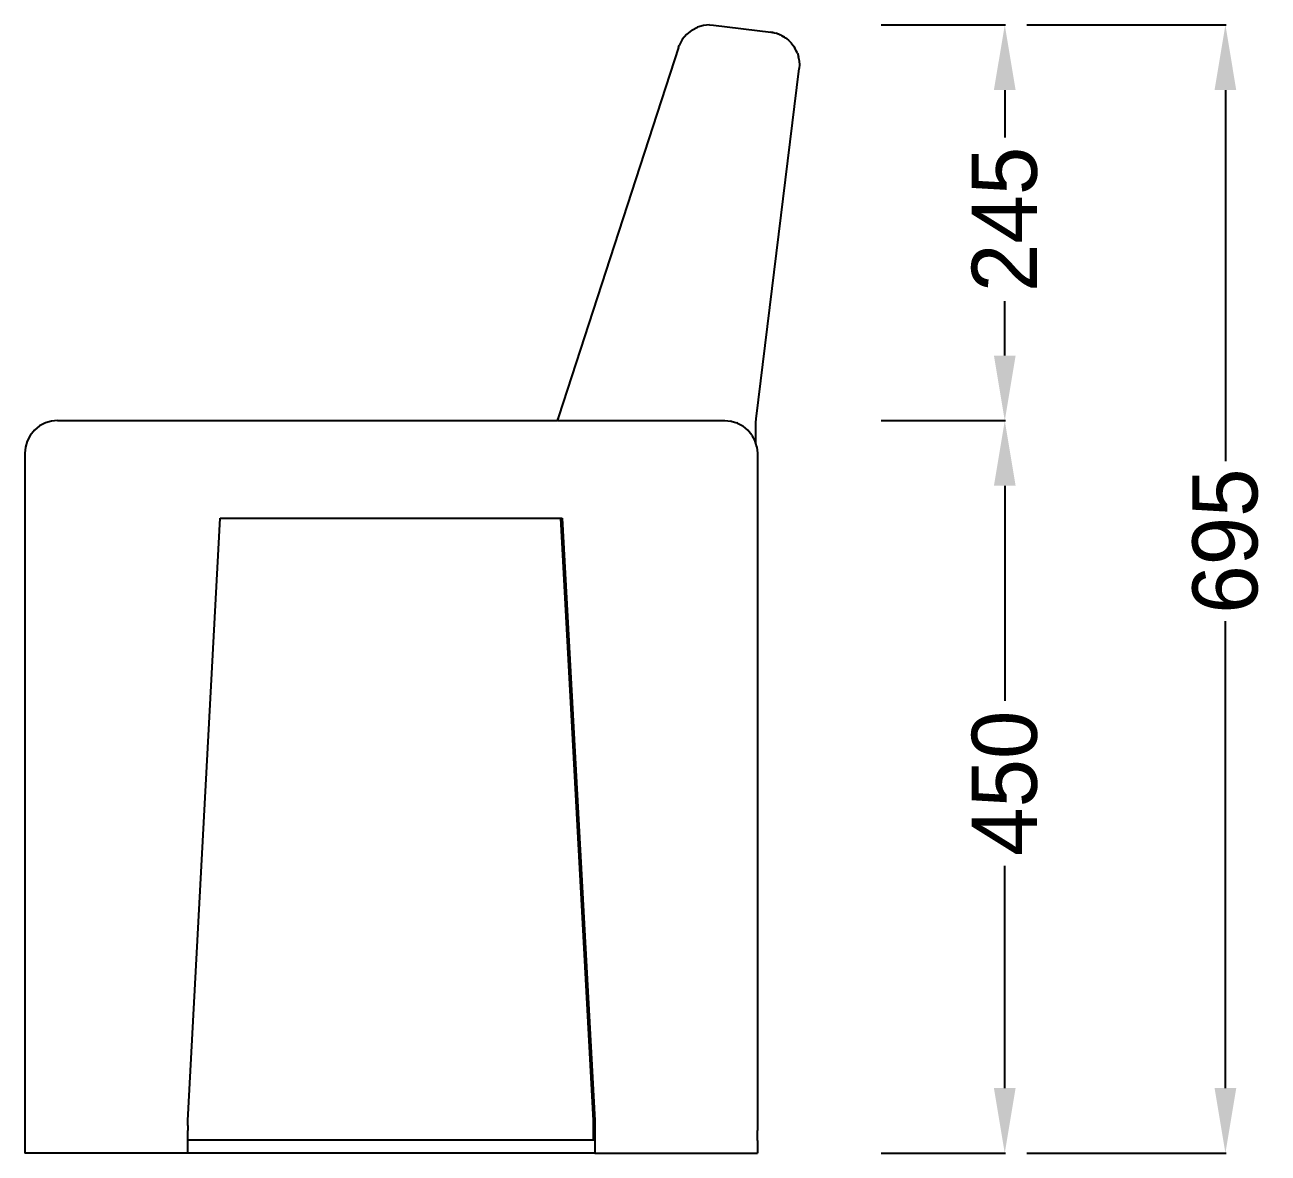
# Model space of a CAD drawing. Header units: millimetres. Extents: x 153 to 4750, y 92 to 3343.
# Drawn here: x 2875 to 3639, y 1310 to 2003 of the extents above; entities that cross this region are included whole.
import ezdxf

# ---------------------------------------------------------------- set-up
doc = ezdxf.new("R2010")
doc.units = ezdxf.units.MM
doc.header["$PDSIZE"] = -1
doc.layers.add('DIMS', color=1, linetype='Continuous')
doc.styles.get("Standard").update_dxf_attribs({"font": 'Gothic.ttf'})
doc.dimstyles.new('ISO-25', dxfattribs={"dimtxt": 2.5, "dimasz": 2.5, "dimexe": 1.25, "dimexo": 0.625, "dimtad": 1, "dimtxsty": 'Standard', "dimcen": 2.5, "dimadec": 0, "dimazin": 0, "dimtfac": 1, "dimtmove": 0, "dimatfit": 3, "dimfxl": 1, "dimarcsym": 0})

# ---------------------------------------------------------------- blocks, each defined once
blk = doc.blocks.new('*D14')
at = {"layer": 'Defpoints', "color": 0, "transparency": 16777216}
for p in [(3490.34, 2003.31), (3490.34, 1310.19), (3612.75, 1310.19)]:
    blk.add_point(p, dxfattribs=at)
at = {"layer": 'DIMS', "color": 0, "lineweight": -2, "transparency": 16777216}
for p, q in [((3490.84, 2003.31), (3613.25, 2003.31)), ((3612.75, 1963.31), (3612.75, 1735.39)), ((3612.75, 1350.19), (3612.75, 1637)), ((3490.84, 1310.19), (3613.25, 1310.19))]:
    blk.add_line(p, q, dxfattribs=at)
at = {"layer": 'DIMS', "color": 0, "transparency": 16777216}
for points in [[(3606.08, 1963.31), (3619.41, 1963.31), (3612.75, 2003.31)], [(3606.08, 1350.19), (3619.41, 1350.19), (3612.75, 1310.19)]]:
    blk.add_solid(points, dxfattribs=at)
at = {"layer": 'DIMS', "color": 0, "transparency": 16777216, "insert": (3612.75, 1686.2), "char_height": 40, "attachment_point": 5, "rotation": 90}
blk.add_mtext('695', dxfattribs=at)
blk = doc.blocks.new('*D15')
at = {"layer": 'Defpoints', "color": 0, "transparency": 16777216}
for p in [(3400.79, 2003.31), (3400.79, 1760.19), (3477.23, 1760.19)]:
    blk.add_point(p, dxfattribs=at)
at = {"layer": 'DIMS', "color": 0, "lineweight": -2, "transparency": 16777216}
for p, q in [((3401.29, 2003.31), (3477.73, 2003.31)), ((3477.23, 1963.31), (3477.23, 1934.09)), ((3477.23, 1800.19), (3477.23, 1833.61)), ((3401.29, 1760.19), (3477.73, 1760.19))]:
    blk.add_line(p, q, dxfattribs=at)
at = {"layer": 'DIMS', "color": 0, "transparency": 16777216}
for points in [[(3470.56, 1963.31), (3483.9, 1963.31), (3477.23, 2003.31)], [(3470.56, 1800.19), (3483.9, 1800.19), (3477.23, 1760.19)]]:
    blk.add_solid(points, dxfattribs=at)
at = {"layer": 'DIMS', "color": 0, "transparency": 16777216, "insert": (3477.23, 1883.85), "char_height": 40, "attachment_point": 5, "rotation": 90}
blk.add_mtext('245', dxfattribs=at)
blk = doc.blocks.new('*D16')
at = {"layer": 'Defpoints', "color": 0, "transparency": 16777216}
for p in [(3400.79, 1760.19), (3400.79, 1310.19), (3477.23, 1310.19)]:
    blk.add_point(p, dxfattribs=at)
at = {"layer": 'DIMS', "color": 0, "lineweight": -2, "transparency": 16777216}
for p, q in [((3401.29, 1760.19), (3477.73, 1760.19)), ((3477.23, 1720.19), (3477.23, 1588.11)), ((3477.23, 1350.19), (3477.23, 1486.73)), ((3401.29, 1310.19), (3477.73, 1310.19))]:
    blk.add_line(p, q, dxfattribs=at)
at = {"layer": 'DIMS', "color": 0, "transparency": 16777216}
for points in [[(3470.56, 1720.19), (3483.9, 1720.19), (3477.23, 1760.19)], [(3470.56, 1350.19), (3483.9, 1350.19), (3477.23, 1310.19)]]:
    blk.add_solid(points, dxfattribs=at)
at = {"layer": 'DIMS', "color": 0, "transparency": 16777216, "insert": (3477.23, 1537.42), "char_height": 40, "attachment_point": 5, "rotation": 90}
blk.add_mtext('450', dxfattribs=at)

msp = doc.modelspace()

# ---------------------------------------------------------------- linework, layer by layer
for p, q in [((3284.94, 2000.08), (3288.52, 2001.93)), ((3292.24, 2003), (3288.52, 2001.93)), ((3295.88, 2003.34), (3292.24, 2003)), ((3295.88, 2003.34), (3298.32, 2003.19)), ((3298.32, 2003.19), (3333.51, 1998.87)), ((3279.14, 1994.28), (3277.29, 1990.7)), ((3281.74, 1997.48), (3279.14, 1994.28)), ((3284.94, 2000.08), (3281.74, 1997.48)), ((3334.71, 1998.68), (3333.51, 1998.87)), ((3333.51, 1998.87), (3335.59, 1998.43)), ((3335.59, 1998.43), (3334.71, 1998.68)), ((3335.59, 1998.43), (3336.84, 1998.17)), ((3337.68, 1997.83), (3336.84, 1998.17)), ((3338.43, 1997.61), (3337.68, 1997.83)), ((3339.17, 1997.23), (3337.68, 1997.83)), ((3339.17, 1997.23), (3338.43, 1997.61)), ((3340.16, 1996.83), (3339.17, 1997.23)), ((3340.16, 1996.83), (3341.15, 1996.2)), ((3342.01, 1995.76), (3341.15, 1996.2)), ((3341.15, 1996.2), (3342.57, 1995.3)), ((3342.57, 1995.3), (3342.01, 1995.76)), ((3342.57, 1995.3), (3343.29, 1994.85)), ((3343.29, 1994.85), (3344.34, 1993.86)), ((3345.21, 1993.16), (3344.34, 1993.86)), ((3344.34, 1993.86), (3345.57, 1992.71)), ((3345.57, 1992.71), (3345.21, 1993.16)), ((3276.86, 1989.52), (3203.33, 1763.2)), ((3276.86, 1989.52), (3277.29, 1990.7)), ((3345.57, 1992.71), (3346.05, 1992.27)), ((3346.05, 1992.27), (3347.05, 1990.9)), ((3347.81, 1989.96), (3347.05, 1990.9)), ((3347.05, 1990.9), (3348, 1989.59)), ((3348, 1989.59), (3347.81, 1989.96)), ((3348, 1989.59), (3348.27, 1989.22)), ((3349.11, 1987.46), (3348.27, 1989.22)), ((3349.66, 1986.38), (3349.11, 1987.46)), ((3349.74, 1986.12), (3349.11, 1987.46)), ((3349.74, 1986.12), (3349.66, 1986.38)), ((3349.86, 1985.87), (3349.74, 1986.12)), ((3349.86, 1985.87), (3350.44, 1983.66)), ((3350.73, 1982.66), (3350.44, 1983.66)), ((3350.75, 1982.53), (3350.73, 1982.66)), ((3350.75, 1982.53), (3350.78, 1982.41)), ((3350.78, 1982.41), (3351.07, 1979.02)), ((3351.07, 1979.02), (3350.92, 1976.58)), ((3324.5, 1761.4), (3350.92, 1976.58)), ((2884.4, 1756.93), (2881.21, 1754.33)), ((2887.99, 1758.78), (2884.4, 1756.93)), ((2891.71, 1759.85), (2887.99, 1758.78)), ((2895.35, 1760.19), (2891.71, 1759.85)), ((2895.35, 1760.19), (3202.35, 1760.19)), ((3203.33, 1763.2), (3202.35, 1760.19)), ((3202.64, 1760.19), (3202.35, 1760.19)), ((3202.68, 1760.66), (3202.64, 1760.19)), ((3202.64, 1760.19), (3305.35, 1760.19)), ((3203.33, 1763.2), (3202.68, 1760.66)), ((3305.35, 1760.19), (3308.99, 1759.85)), ((3309.21, 1759.81), (3308.99, 1759.85)), ((3309.21, 1759.81), (3312.71, 1758.78)), ((3313, 1758.66), (3312.71, 1758.78)), ((3313, 1758.66), (3316.29, 1756.93)), ((3316.49, 1756.8), (3316.29, 1756.93)), ((3319.49, 1754.33), (3316.49, 1756.8)), ((3324.35, 1758.96), (3324.5, 1761.4)), ((3324.35, 1746.17), (3324.35, 1758.96)), ((2878.61, 1751.13), (2876.75, 1747.55)), ((2881.21, 1754.33), (2878.61, 1751.13)), ((3321.96, 1751.33), (3319.49, 1754.33)), ((3321.96, 1751.33), (3322.09, 1751.13)), ((3323.83, 1747.84), (3322.09, 1751.13)), ((2875.68, 1743.83), (2875.35, 1740.19)), ((2876.75, 1747.55), (2875.68, 1743.83)), ((3323.83, 1747.84), (3323.94, 1747.55)), ((3324.35, 1746.17), (3323.94, 1747.55)), ((3324.97, 1744.05), (3324.35, 1746.17)), ((3324.97, 1744.05), (3325.02, 1743.83)), ((3325.02, 1743.83), (3325.35, 1740.19)), ((2875.35, 1740.19), (2875.35, 1327.19)), ((3325.35, 1740.19), (3325.35, 1327.19)), ((2975.35, 1330.19), (2995.35, 1700.19)), ((2995.35, 1700.19), (3204.35, 1700.19)), ((3204.35, 1700.19), (3224.35, 1330.19)), ((3204.35, 1700.19), (3205.35, 1700.19)), ((3205.35, 1700.19), (3225.35, 1330.19)), ((2975.35, 1327.19), (2975.35, 1330.19)), ((3224.35, 1330.19), (3224.35, 1327.19)), ((3225.35, 1330.19), (3225.35, 1327.19)), ((2875.35, 1327.19), (2875.35, 1324.09)), ((2875.35, 1324.09), (2875.35, 1320.93)), ((2975.35, 1327.19), (2975.35, 1324.09)), ((2975.35, 1320.93), (2975.35, 1324.09)), ((3224.35, 1327.19), (3224.35, 1325.55)), ((3224.35, 1325.55), (3224.35, 1323.87)), ((3224.35, 1323.87), (3224.35, 1322.26)), ((3224.35, 1322.26), (3224.35, 1320.82)), ((3225.35, 1327.19), (3225.35, 1325.55)), ((3225.35, 1325.55), (3225.35, 1324.09)), ((3225.35, 1324.09), (3225.35, 1323.87)), ((3225.35, 1323.87), (3225.35, 1322.26)), ((3225.35, 1322.26), (3225.35, 1320.93)), ((3325.35, 1327.19), (3325.35, 1324.09)), ((3325.35, 1320.93), (3325.35, 1324.09)), ((2875.35, 1320.93), (2875.35, 1317.88)), ((2875.35, 1317.88), (2875.35, 1315.17)), ((2875.35, 1315.17), (2875.35, 1312.96)), ((2975.35, 1318.19), (2975.35, 1320.93)), ((3224.35, 1318.19), (2975.35, 1318.19)), ((2975.35, 1317.88), (2975.35, 1318.19)), ((2975.35, 1315.17), (2975.35, 1317.88)), ((2975.35, 1312.96), (2975.35, 1315.17)), ((3224.35, 1320.82), (3224.35, 1319.65)), ((3224.35, 1319.65), (3224.35, 1318.82)), ((3224.35, 1318.82), (3224.35, 1318.34)), ((3224.35, 1318.34), (3224.35, 1318.19)), ((3225.35, 1318.19), (3224.35, 1318.19)), ((3225.35, 1320.93), (3225.35, 1320.82)), ((3225.35, 1320.82), (3225.35, 1319.65)), ((3225.35, 1319.65), (3225.35, 1318.82)), ((3225.35, 1318.82), (3225.35, 1318.34)), ((3225.35, 1318.34), (3225.35, 1318.19)), ((3225.35, 1318.19), (3225.35, 1317.88)), ((3225.35, 1317.88), (3225.35, 1315.17)), ((3225.35, 1315.17), (3225.35, 1312.96)), ((3325.35, 1317.88), (3325.35, 1320.93)), ((3325.35, 1317.88), (3325.35, 1315.17)), ((3325.35, 1315.17), (3325.35, 1312.96)), ((2875.35, 1312.96), (2875.35, 1311.38)), ((2875.35, 1311.38), (2875.35, 1310.47)), ((2875.35, 1310.47), (2875.35, 1310.19)), ((2975.35, 1310.19), (2875.35, 1310.19)), ((2975.35, 1311.38), (2975.35, 1312.96)), ((2975.35, 1310.47), (2975.35, 1311.38)), ((2975.35, 1310.19), (2975.35, 1310.47)), ((3225.35, 1310.19), (2975.35, 1310.19)), ((3225.35, 1312.96), (3225.35, 1311.38)), ((3225.35, 1311.38), (3225.35, 1310.47)), ((3225.35, 1310.47), (3225.35, 1310.19)), ((3225.35, 1310.19), (3325.35, 1310.19)), ((3325.35, 1312.96), (3325.35, 1311.38)), ((3325.35, 1311.38), (3325.35, 1310.47)), ((3325.35, 1310.47), (3325.35, 1310.19))]:
    msp.add_line(p, q)

# ---------------------------------------------------------------- dimensions: what is measured, and where the dimension line sits
at = {"layer": 'DIMS'}
for base, p1, p2, text, picture, middle in [((3477.23, 1760.19), (3400.79, 2003.31), (3400.79, 1760.19), '245', '*D15', (3477.23, 1883.85)), ((3612.75, 1310.19), (3490.34, 2003.31), (3490.34, 1310.19), '695', '*D14', (3612.75, 1686.2))]:
    dim = msp.add_linear_dim(base=base, p1=p1, p2=p2, angle=270, text=text, dimstyle='ISO-25', override={"dimtxt": 40, "dimasz": 40, "dimexe": 0.5, "dimexo": 0.5, "dimgap": 6, "dimtad": 0, "dimtih": 1, "dimtoh": 1, "dimdec": 0, "dimzin": 0, "dimadec": 2, "dimtfac": 2, "dimtdec": 1, "dimtzin": 0}, dxfattribs=at)
    dim.commit()
    dim.dimension.update_dxf_attribs({"geometry": picture, "text_midpoint": middle, "dimtype": 160, "text_rotation": 90})
dim = msp.add_linear_dim(base=(3477.23, 1310.19), p1=(3400.79, 1760.19), p2=(3400.79, 1310.19), angle=270, dimstyle='ISO-25', override={"dimtxt": 40, "dimasz": 40, "dimexe": 0.5, "dimexo": 0.5, "dimgap": 6, "dimtad": 0, "dimtih": 1, "dimtoh": 1, "dimdec": 0, "dimzin": 0, "dimadec": 2, "dimtfac": 2, "dimtdec": 1, "dimtzin": 0}, dxfattribs=at)
dim.commit()
dim.dimension.update_dxf_attribs({"geometry": '*D16', "text_midpoint": (3477.23, 1537.42), "dimtype": 160, "text_rotation": 90})

doc.saveas('drawing.dxf')
